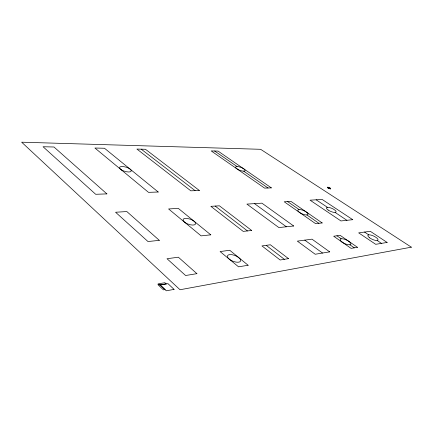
<?xml version="1.0" encoding="UTF-8"?>
<svg xmlns="http://www.w3.org/2000/svg" width="433" height="433" viewBox="0 0 433 433"><rect width="100%" height="100%" fill="white"/><g stroke="black" fill="none" stroke-linecap="round" stroke-linejoin="round"><path stroke-width="0.65" d="M316.166 199.802L327.429 207.315M335.115 212.441L346.909 220.305M364.543 232.066L368.716 234.848M377.186 240.499L381.484 243.368M214.644 151.009L237.046 166.537M243.709 171.154L267.995 187.992M287.582 201.578L299.046 209.523M306.878 214.952L318.91 223.293M336.939 235.796L341.209 238.756M349.891 244.775L354.297 247.828M254.507 203.629L286.37 226.768M304.772 240.136L322.536 253.04M141.223 149.179L195.126 190.655M215.158 206.07L247.454 230.924M266.192 245.343L284.34 259.307M411.35 247.173L180.025 289.742L21.65 142.197L260.628 149.304L411.35 247.173M174.071 289.385L166.294 290.803L160.188 284.984L167.961 283.653L174.071 289.385M164.989 289.58L163.409 289.861L157.893 284.595L159.468 284.324L164.989 289.58M166.115 283.864L159.284 285.033L158.077 283.88L164.908 282.722L166.115 283.864M196.907 273.656L185.595 275.512L167.019 258.734L178.342 257.202L196.907 273.656M248.125 265.25L238.54 266.825L220.094 251.568L229.728 250.263L248.125 265.25M288.475 258.631L280.146 259.995L261.96 245.917L270.365 244.78L288.475 258.631M329.681 251.865L315.197 254.247L297.347 241.138L312.004 239.162L329.681 251.865M357.474 247.308L351.076 248.358L333.675 236.234L340.159 235.357L357.474 247.308M387.124 242.442L375.703 244.315L358.67 232.862L370.28 231.292L387.124 242.442M159.306 240.337L147.994 241.544L115.573 212.251L126.826 211.553L159.306 240.337M210.79 234.838L201.118 235.871L168.589 208.96L178.282 208.36L210.79 234.838M251.66 230.475L243.194 231.379L210.86 206.335L219.396 205.81L251.66 230.475M293.677 225.988L278.868 227.569L246.907 204.1L261.922 203.169L293.677 225.988M322.174 222.946L315.603 223.65L284.216 201.783L290.911 201.367L322.174 222.946M352.733 219.683L340.944 220.944L310.071 200.181L322.125 199.429L352.733 219.683M330.498 188.268L328.49 188.35L327.635 187.798L329.643 187.716L330.498 188.268M330.693 188.858L330.054 188.885L327.445 187.208L328.09 187.186L330.693 188.858M106.886 193.887L95.693 194.293L43.051 146.733L53.99 147.009L106.886 193.887M158.207 192.008L148.519 192.36L94.919 148.026L104.499 148.265L158.207 192.008M199.38 190.504L190.818 190.818L136.925 149.071L145.472 149.288L199.38 190.504M271.35 187.873L264.595 188.117L211.196 150.922L218.059 151.09L271.35 187.873M328.209 210.086A5.256 1.635 23.5 0 0 336.062 211.997A5.256 1.635 23.5 0 0 329.491 207.553A5.256 1.635 23.5 0 0 328.209 210.086M369.695 237.858A5.586 1.781 25 0 0 377.993 240.055A5.586 1.781 25 0 0 371.119 235.119A5.586 1.781 25 0 0 369.695 237.858M237.392 169.151A5.061 1.564 20.7 0 0 245.073 170.678A5.061 1.564 20.7 0 0 238.61 166.716A5.061 1.564 20.7 0 0 237.392 169.151M299.56 212.473A5.515 1.829 22.9 0 0 307.977 214.476A5.515 1.829 22.9 0 0 301.287 209.767A5.515 1.829 22.9 0 0 299.56 212.473M341.946 241.982A5.873 2.008 24.6 0 0 350.822 244.293A5.873 2.008 24.6 0 0 343.824 239.027A5.873 2.008 24.6 0 0 341.946 241.982M121.657 169.99A6.105 2.181 17.1 0 0 131.199 171.154A6.105 2.181 17.1 0 0 123.378 166.575A6.105 2.181 17.1 0 0 121.657 169.99M185.394 222.773A6.641 2.679 19.5 0 0 195.592 223.948A6.641 2.679 19.5 0 0 187.024 218.427A6.641 2.679 19.5 0 0 185.394 222.773M229.501 259.34A7.063 3.042 21.7 0 0 240.526 261.169A7.063 3.042 21.7 0 0 232.083 254.707A7.063 3.042 21.7 0 0 229.501 259.34"/></g></svg>
